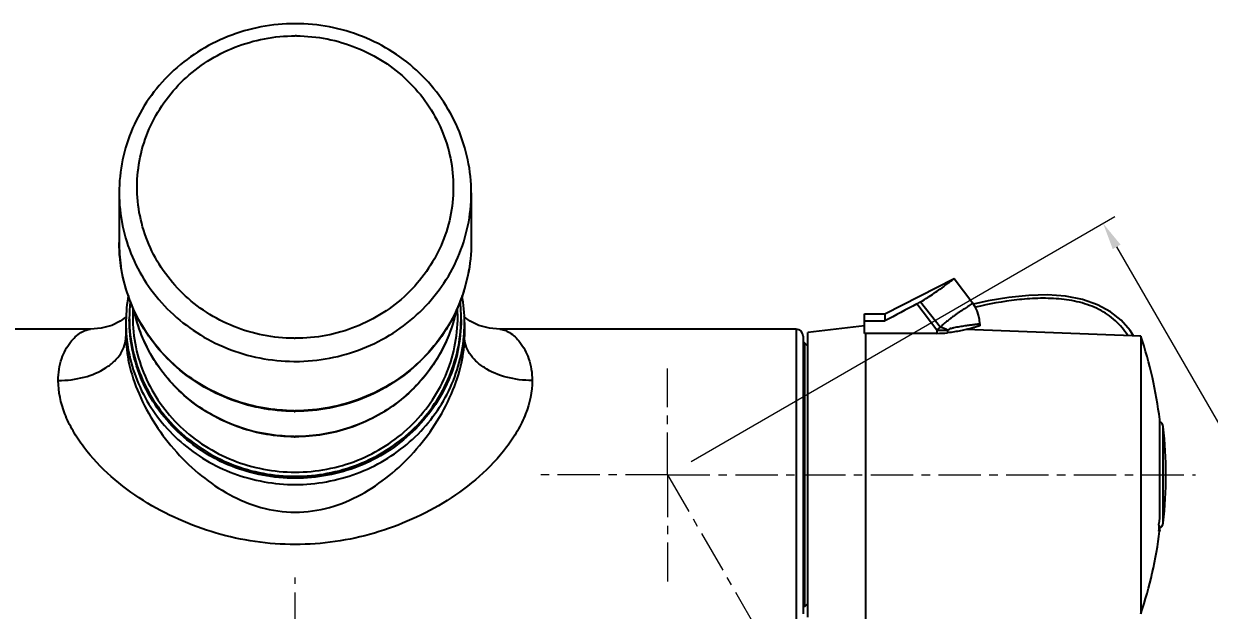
# Model space of a CAD drawing. Extents: x 0 to 1128, y 0 to 827.
# Drawn here: x 220.8 to 395.9, y 262.5 to 349.1 of the extents above; entities that cross this region are included whole.
import ezdxf

# ---------------------------------------------------------------- set-up
doc = ezdxf.new("R2010")
doc.units = 0
doc.header["$LTSCALE"] = 10
doc.header["$MEASUREMENT"] = 0
doc.header["$PDMODE"] = 3
doc.header["$PDSIZE"] = -10
doc.linetypes.add('CENTER', pattern=[2, 1.25, -0.25, 0.25, -0.25])
doc.linetypes.add('CENTER2', pattern=[28.575000000000003, 19.05, -3.175, 3.175, -3.175])
doc.layers.get('0').update_dxf_attribs({"linetype": 'CONTINUOUS'})
doc.layers.get('DEFPOINTS').update_dxf_attribs({"linetype": 'CONTINUOUS'})
doc.layers.add('Cneter', color=1, linetype='CENTER2', lineweight=13)
doc.styles.add('Daelim Dimension', font='')
doc.styles.get('Daelim Dimension').set_extended_font_data('NanumGothic')
doc.dimstyles.new('DEFAULT', dxfattribs={"dimscale": 2, "dimtxt": 2, "dimasz": 2, "dimexe": 0, "dimexo": 2, "dimgap": 1, "dimtad": 1, "dimdec": 1, "dimzin": 9, "dimdsep": 46, "dimtxsty": 'Daelim Dimension', "dimcen": 0.5, "dimclrd": 252, "dimclre": 252, "dimclrt": 3, "dimadec": 1, "dimazin": 0, "dimtfac": 1, "dimtdec": 1, "dimtix": 1, "dimtmove": 0, "dimatfit": 3, "dimfxl": 1, "dimtolj": 1, "dimtzin": 1, "dimlwd": 9, "dimlwe": 9, "dimarcsym": 0})

# ---------------------------------------------------------------- blocks, each defined once
blk = doc.blocks.new('*D5')
at = {"color": 5, "lineweight": 9, "ltscale": 0.5, "transparency": 16777216}
for p, q in [((319.3667677681377, 284.4526436447142), (381.9461223990398, 320.5828508865777)), ((382.2140715914709, 316.1187492714399), (413.2094315428905, 262.4332110366943)), ((354.3621277195572, 223.838902179693), (416.9414823504594, 259.9691094215565))]:
    blk.add_line(p, q, dxfattribs=at)
at = {"color": 5, "ltscale": 0.5, "transparency": 16777216}
for points in [[(382.7914218606605, 316.4520826047732), (381.6367213222812, 315.7854159381066), (380.2140715914709, 319.5828508865777)], [(413.7867818120801, 262.7665443700276), (412.6320812737008, 262.099877703361), (415.2094315428905, 258.9691094215565)]]:
    blk.add_solid(points, dxfattribs=at)
at = {"layer": 'DEFPOINTS', "color": 0, "ltscale": 0.5, "transparency": 16777216}
for p in [(315.9026661529999, 282.4526436447142), (415.2094315428905, 258.9691094215565), (350.8980261044194, 221.838902179693)]:
    blk.add_point(p, dxfattribs=at)
at = {"color": 7, "ltscale": 0.5, "transparency": 16777216, "insert": (406.6247098559007, 288.6537341960386), "char_height": 10, "attachment_point": 5, "rotation": 299.9999999999994, "style": 'Daelim Dimension'}
blk.add_mtext('\\A1;70', dxfattribs=at)

msp = doc.modelspace()

# ---------------------------------------------------------------- linework, layer by layer
at = {"color": 7, "linetype": 'Continuous'}
for p, q in [((234.8980261044198, 324.0764044248927), (234.8980261044198, 316.7888713825927)), ((286.8980261044198, 324.0764044248927), (286.8980261044198, 316.7888713825927)), ((347.99802610442, 306.2106804445927), (358.1991144840199, 311.4612406399926)), ((358.1992245982199, 311.4612912787927), (360.9776219094199, 307.8008879997927)), ((353.26235758592, 308.0162932036927), (356.2038365625199, 304.2659825860927)), ((235.8980261044198, 304.9398712640927), (235.8980261044198, 302.8680272998927)), ((235.9574811815198, 305.8170630914926), (235.9086699294198, 305.7686663412927)), ((285.8980261044198, 304.9398712640927), (285.8980229791198, 302.8656842238926)), ((344.99802610442, 306.2106804445927), (347.99802610442, 306.2106804445927)), ((344.99802610442, 303.3506301811927), (344.99802610442, 306.2106510634927)), ((344.99802610442, 305.1862717459927), (347.99802610442, 305.1862717459927)), ((347.99802610442, 306.2106804445927), (347.99802610442, 305.1862717459927)), ((361.99802610442, 304.7743263013926), (361.99802610442, 304.4594282194927)), ((230.6644016603198, 303.9606819282927), (186.8980261044198, 303.9606804445927)), ((334.8980261044198, 303.9606804445927), (291.1317678244197, 303.9606804445927)), ((335.8980261044198, 302.9606804445927), (335.8980261044198, 261.9606804445927)), ((344.99802610442, 304.4487429022927), (336.5980261044199, 303.4606804445927)), ((336.5980261044199, 261.4606804445927), (336.5980261044199, 303.4606804445927)), ((355.6426197247199, 303.3506301811927), (344.99802610442, 303.3506301811927)), ((345.0980261044199, 303.3506301811927), (345.0980261044199, 260.4608553384927)), ((385.78068168922, 302.9606804445927), (360.0122861430198, 303.9107804997927)), ((385.78068168922, 302.9606804445927), (385.78068168922, 261.9606804619927)), ((336.0980244439199, 301.9606804445927), (335.8980261044198, 301.9606804445927)), ((336.0980244439199, 301.9606804445927), (336.0980244439199, 262.9606804445927)), ((336.5980269060199, 301.4606796428926), (336.0980252741199, 301.9606812747926)), ((388.5850596848197, 275.9559052875927), (388.5850596848197, 290.6106804445927)), ((388.4697761709199, 274.9559052875927), (388.5850596848197, 274.9559052875927)), ((388.5850596848197, 274.3106804507926), (388.5850596848197, 274.9559052875927)), ((388.5406684453199, 274.6559295185926), (388.5461951373197, 274.6925905150927)), ((388.5850596304199, 274.3106804564927), (388.5649019140199, 274.1527376371926)), ((336.0980244439199, 262.9606804445927), (335.8980261044198, 262.9606804445927)), ((336.5980269060199, 263.4606812461927), (336.0980252741199, 262.9606796142926))]:
    msp.add_line(p, q, dxfattribs=at)
at = {"color": 9, "linetype": 'Continuous'}
for p, q in [((355.6426197247199, 303.8362786756927), (352.6849956336198, 307.6968001578927)), ((334.8980261044198, 303.9606804445927), (334.8980261044198, 260.9606804445927)), ((355.6425700347197, 303.8363010189926), (356.2039979628198, 304.2661051002927)), ((355.6426197247199, 303.8362999855927), (357.25415810032, 303.8362999855927)), ((355.6426197247199, 303.8362786756927), (355.6426197247199, 303.3506301811927)), ((357.25415810032, 303.8363793280927), (357.25415810032, 303.4368797552927)), ((389.1080623926198, 275.3513055895927), (389.1080623926198, 289.5700552994927))]:
    msp.add_line(p, q, dxfattribs=at)
at = {"color": 7, "linetype": 'Continuous'}
for points in [[(384.68349139522, 303.0011346729926), (384.21258517092, 303.7644748585926), (382.8700450807198, 305.2873818634927), (381.2975852509198, 306.5414956822927), (379.4010460110198, 307.5775789600926), (377.1637543152199, 308.3570329904927), (374.6711733709199, 308.8369775846926), (372.00975431952, 309.0254393475927), (369.2225537062197, 308.9548744541927), (366.3058931496198, 308.6538013238927), (363.2471946550197, 308.1392710504927), (361.07731566812, 307.6538674694927)], [(361.9980256923197, 304.7764794893927), (361.95887482482, 305.4007673884927), (361.8317839714198, 306.0548764415927), (361.6188457855199, 306.6862743331926), (361.3238399075199, 307.2837539021926), (360.9788250181198, 307.8017341697927)], [(235.9086699294198, 305.7686663412927), (235.0530018071197, 305.1489538261927), (233.8029820068198, 304.5359249978927), (232.2289279521199, 304.0986253913926), (230.6643821105199, 303.9606771670927)], [(291.1317970315197, 303.9606778695927), (289.5671802294198, 304.0986161387927), (287.9942178736198, 304.5354822812927), (286.7452461319199, 305.1476139749926), (285.8896763187197, 305.7666859920927), (285.8159374192198, 305.8397121396927)]]:
    msp.add_lwpolyline(points, dxfattribs=at)
at = {"color": 9, "linetype": 'Continuous'}
for centre, radius, start, end in [((260.8980259334198, 322.8602926324926), 24.4171866777, 89.59322908089314, 89.9999995988947), ((258.7301890544197, 316.7920941178926), 23.8321630333, 180.0077478964989, 188.4414199695022), ((258.7763675165199, 304.9418801122927), 22.8783415004, 180.0050308944991, 185.177473206699), ((263.0346838013199, 304.9398731120927), 22.863342303, 359.2869581290011, 359.9999953689984), ((263.0309977986199, 304.9414886041927), 22.8670481783, 354.8267186794013, 359.2830255921991), ((341.97002572102, 267.9941128711927), 38.9651403219, 66.90457996499558, 68.5738949630056), ((358.6096997608199, 301.5538821944927), 2.6684854217, 109.090190426697, 112.454996612495), ((260.8980262753198, 327.0347496224927), 24.4171866777, 269.5932290808931, 269.9999995988947), ((260.89802629472, 326.4004880433927), 27.1880072736, 269.5932290809973, 269.9999995988947), ((260.8980261634199, 319.1129432933927), 27.1879955658, 269.7246703231991, 269.9999998755999), ((260.8980261722197, 313.4812198066927), 25.3580357118, 269.7048011833, 269.9999998466006)]:
    msp.add_arc(centre, radius, start, end, dxfattribs=at)
at = {"color": 7, "linetype": 'Continuous'}
for centre, radius, start, end in [((258.9334585169197, 304.9330216265927), 23.0355037783, 169.9368899521013, 179.2726890454989), ((262.8666635565198, 304.9337842877927), 23.0313633522, 0.01514274640003607, 10.05903277049969), ((258.8417885312199, 305.6687321352927), 22.4437625221, 173.6372368788012, 179.9947196887996), ((258.8405829127198, 305.8163115802927), 21.9425568187, 176.6984849432997, 179.998237986701), ((262.9553153253198, 305.8163127438926), 21.9427107894, 0.001758962500324028, 3.302165248100757), ((262.9542632382197, 305.6687321118927), 22.4437629614, 0.005280370801437548, 6.362807014998664), ((1100.14334270232, -1093.382629426207), 1587.9916714537, 118.0793629947051, 118.2712037476072), ((342.4702105139197, 326.8390238878927), 21.6971545729, 298.085533100005, 299.8276096078978), ((258.7613684094199, 304.9398694161927), 22.8633423051, 179.2869581290011, 179.9999953689984), ((258.7512579673198, 305.6708377600926), 22.353231863, 180.0000954385984, 180.7462861390992), ((263.0447942430199, 305.6708377600926), 22.3532318614, 359.2537138609008, 359.9999045614993), ((334.8980261044198, 302.9606804445927), 1, 0, 90), ((355.6431842990198, 318.4386799108927), 15.0880499701, 269.9978560696974, 276.1292401549929), ((324.0980261044199, 282.4606804445927), 65, 7.202967369698878, 18.38403422849638), ((260.8980337104199, 318.8522922043927), 27.0147349556, 269.7113593893, 269.9999838682039), ((388.1140618186198, 289.4606804445927), 1, 6.279279961600526, 61.74058010400685), ((324.49802610442, 282.4606804445927), 65, 353.7207118061004, 6.279288193899573), ((260.89803393842, 313.3153928081927), 25.2359039573, 269.6978049475964, 269.9999822134963), ((339.9254903072199, 283.0034332199926), 49.16727918, 350.8282621274995, 351.7589653022984), ((339.9557241525197, 281.9989380026927), 49.1367132004, 351.4487350706009, 351.7590995693024), ((388.1140618186198, 275.4606804445927), 1, 298.2594198959931, 353.7207200383995), ((324.09806970062, 282.4606726633926), 64.9999556925, 341.615960163698, 352.6566827890015), ((339.9091448809197, 282.0060022800927), 49.18382512359999, 350.8283426851027, 351.4054754501979)]:
    msp.add_arc(centre, radius, start, end, dxfattribs=at)
for points, start_tangent, end_tangent in [([(260.8980261044198, 349.0714138065927), (255.8366411701197, 348.5933344436926), (250.9677924290197, 347.1768720062927), (246.4764824850197, 344.8745860617926), (242.5350705135199, 341.7723751700926), (239.2959260384198, 337.9870262923927), (236.8857914224197, 333.6623958240926), (235.4000360600198, 328.9648984903926), (234.8980261044198, 324.0764044194927)], (-1, 0), (0, -1)), ([(286.8980261044198, 324.0764044194927), (286.3960169204199, 328.9648944909927), (284.9102625849198, 333.6623918822926), (282.5001275284199, 337.9870242680927), (279.2609811270199, 341.7723756506927), (275.3195665420199, 344.8745880416927), (270.8282550288197, 347.1768740010926), (265.9594067058199, 348.5933352175927), (260.8980261044198, 349.0714138065927)], (0, 1), (-1, 0)), ([(260.7619413721197, 291.8379000476927), (255.7164211614197, 292.3380077864927), (250.8675071621199, 293.7688917577927), (246.3986219267199, 296.0772513534927), (242.4802610648198, 299.1767418659927), (239.2626227107198, 302.9507033762927), (236.87012238592, 307.2561965601927), (235.3959779877198, 311.9286383366927), (234.8980261044198, 316.7888713919927)], (-0.9999873120481387, 0.005037434142349881), (0, 1)), ([(286.8980261044198, 316.7888713919927), (286.3967426709198, 311.9125655233927), (284.9128677649198, 307.2259253194927), (282.5050026648198, 302.9098590400927), (279.2675898730199, 299.1304415627927), (275.32663243202, 296.0317678761926), (270.8341847517199, 293.7312417655927), (265.9627832183198, 292.3154723238926), (260.8980261044198, 291.8375572487927)], (0, -1), (-1, 0)), ([(353.26235758592, 308.0162932036927), (354.3047399977197, 308.6405838522927), (355.26662078092, 309.2655269673927), (356.1216527358199, 309.8604593021926), (356.5022067068198, 310.1372206793927), (356.8483930148197, 310.3954032115927), (357.1582739914199, 310.6316955400927), (357.4301720340197, 310.8430598159927), (357.6626504158198, 311.0267705844927), (357.8545013372197, 311.1804510767926), (358.00474051992, 311.3021076111926), (358.0640082392199, 311.3504160964927), (358.1126025494198, 311.3901578012927), (358.1504624512197, 311.4212043517927), (358.1775392410198, 311.4434527801927), (358.1937989603198, 311.4568309431926), (358.1992213026199, 311.4612956197927)], (0.8675498910221804, 0.4973501649616726), (-0.661091033239649, -0.750305701544466)), ([(285.3980261044198, 305.3784288211926), (284.9272443372199, 300.8074598080927), (283.5330704382197, 296.4123680948927), (281.2690183851198, 292.3617262019927), (278.2221327002198, 288.8113017158927), (274.5094929612198, 285.8975464062927), (270.2737620953199, 283.7324413405927), (265.6777391384198, 282.3991541509927), (260.8980261044198, 281.9489836371927), (256.1183130703198, 282.3991541509927), (251.52229011342, 283.7324413405927), (247.2865592475198, 285.8975464062927), (243.5739195085198, 288.8113017158927), (240.5270338236198, 292.3617262019927), (238.2629817705199, 296.4123680948927), (236.8688078715197, 300.8074598080927), (236.3980261044198, 305.3784288211926)], (0, -1), (0, 1)), ([(236.3999222411198, 305.3796917880927), (236.9222291796198, 300.8501178008927), (238.3513909226199, 296.5032772290926), (240.6334234563199, 292.5031102040926), (243.6819503389199, 289.0009991661927), (247.3816885481199, 286.1294411303926), (251.5926926980198, 283.9970470197927), (256.1556645518199, 282.6844501097927), (260.8980261044198, 282.2413553418926), (265.64038765692, 282.6844501097927), (270.2033595107198, 283.9970470197927), (274.4143636606198, 286.1294411303926), (278.1141018698197, 289.0009991661927), (281.1626287524198, 292.5031102040926), (283.44466128612, 296.5032772290926), (284.8738230291199, 300.8501178008927), (285.3961299676198, 305.3796917880927)], (0.01302325447161166, -0.9999151938254404), (0.01302325447161166, 0.9999151938254404)), ([(236.8980261044198, 305.8169863782927), (237.3592039222199, 301.3392786349926), (238.7249385200198, 297.0339113603927), (240.9427600087199, 293.0659317741927), (243.9274884577198, 289.5879774295927), (247.5643520101198, 286.7336760992926), (251.7136287043197, 284.6127624496926), (256.2158636910196, 283.3067093293927), (260.89802485512, 282.8656850080927), (265.5801806444199, 283.3067077990927), (270.0824074822199, 284.6127559394927), (274.23167960862, 286.7336635564927), (277.8685387891198, 289.5879538869927), (280.85326756992, 293.0658965519927), (283.0710986860197, 297.0338799566927), (284.43684457312, 301.3392613059927), (284.8980261044198, 305.8169863782927)], (0, -1), (0, 1)), ([(260.76493286142, 288.0798398591927), (256.69077613692, 288.4318046000927), (252.7363538494199, 289.4348885855927), (249.0133976230197, 291.0608763660927), (245.6280511850198, 293.2639808040927), (242.6768101532198, 295.9820294438926), (240.24416631792, 299.1380830809927), (238.4000209541198, 302.6424899831926), (237.1975719346199, 306.3951188655927)], (-0.9999860925080192, 0.005273972937323727), (-0.220494556669708, 0.9753882050132804)), ([(284.5985729936199, 306.3955290981926), (283.3899463334199, 302.6280091988926), (281.5345674684197, 299.1111539976927), (279.0863922188198, 295.9462651865927), (276.1163403458197, 293.2239758721926), (272.7101321266198, 291.0219688417926), (268.96564306902, 289.4028897569927), (264.9904834784199, 288.4127025250926), (260.8980261043198, 288.0794888508927)], (-0.2204762301799423, -0.9753923476866329), (-1, 0)), ([(361.9980255837197, 304.4606789111926), (361.9966842494198, 304.4602105601926), (361.9926621778197, 304.4588893632927), (361.9859620632199, 304.4567178286927), (361.9765883081197, 304.4537000517926), (361.9645453353198, 304.4498401474926), (361.9498388045199, 304.4451433916927), (361.9124710246199, 304.4332729371927), (361.8645623494199, 304.4181611101927), (361.8062134741199, 304.3999027237927), (361.73754094632, 304.3786079987927), (361.6586829262199, 304.3544086650926), (361.5697904676199, 304.3274496439926), (361.47103228022, 304.2978943164927), (361.24465053062, 304.2317108103927), (360.9811130318199, 304.1574173290927), (360.6821373578198, 304.0767416948927), (360.3495496470198, 303.9915430814926), (359.9852655432198, 303.9037778104927), (359.5912861396198, 303.8154674011927), (359.1697083589199, 303.7286672797927), (358.25276764772, 303.5677864408927), (357.2541485593199, 303.4368786380927)], (-0.02483175229666749, -0.9996916444973806), (-0.9942539238747962, -0.1070473486807188)), ([(388.4719338621198, 274.6664518104927), (388.4702474340199, 274.7914555588926), (388.4700199955198, 274.9789664990927), (388.46416627142, 275.1664518104927)], (0, 1), (-0.03105724860996164, 0.9995176073030326)), ([(388.46416627142, 274.1664518104927), (388.4687663244197, 274.2914395271927), (388.4697219391198, 274.4789449091927), (388.4719338621198, 274.6664518104927)], (0.03105724856884938, 0.9995176073043099), (0, 1))]:
    msp.add_spline(points, degree=3, dxfattribs=dict(at, start_tangent=start_tangent, end_tangent=end_tangent))
at = {"color": 9, "linetype": 'Continuous'}
for points, start_tangent, end_tangent in [([(260.72467811402, 302.6181782893926), (256.1831994045199, 303.0774985580927), (251.8223646191198, 304.3732977497926), (247.8084469018197, 306.4560093848927), (244.2952400780198, 309.2460265722927), (241.4170660563198, 312.6366010086927), (239.2839811690199, 316.4980333541927), (237.9776294294199, 320.6826576266927), (237.5479641157199, 325.0304083445927), (238.0113692802199, 329.3749888728926), (239.35017035742, 333.5502234762927), (241.5131728535198, 337.3964057239926), (244.4175886708199, 340.7664533291927), (247.9523576505198, 343.5314518635926), (251.9823328961199, 345.5856095742926), (256.3531068299199, 346.8504136127927), (260.8980261044198, 347.2774793100926)], (-0.9999747986045948, 0.007099447563025064), (1, 0)), ([(261.0713740947199, 347.2768639655927), (265.6128528042198, 346.8175436967927), (269.9736875896199, 345.5217445051927), (273.9876053069199, 343.4390328700927), (277.5008121307199, 340.6490156826927), (280.3789861524199, 337.2584412462927), (282.5120710397198, 333.3970089007926), (283.8184227793197, 329.2123846282926), (284.24808809302, 324.8646339102927), (283.7846829285197, 320.5200533820927), (282.4458818513199, 316.3448187786927), (280.2828793552198, 312.4986365309927), (277.37846353792, 309.1285889257927), (273.8436945582198, 306.3635903913926), (269.8137193126197, 304.3094326806926), (265.44294537882, 303.0446286421927), (260.8980261044198, 302.6175629448927)], (0.9999747986045948, -0.007099447563025064), (-1, 0)), ([(234.8980263927199, 324.0764044248927), (235.3929378702198, 319.2483309212927), (236.8587467421198, 314.6040470461926), (239.2396913058199, 310.3203606044927), (242.4451526993198, 306.5603564215926), (246.35305386092, 303.4671273099926), (250.8146903903198, 301.1584834965927), (255.6600013372197, 299.7222818535926), (260.7050068804199, 299.2131659425926)], (6.082785318338186e-06, -0.9999999999814999), (0.9999747986045971, -0.00709944756270582)), ([(260.8980261044198, 299.2124807698927), (265.9705111549199, 299.6902572052927), (270.84777229922, 301.1051481773927), (275.3428463421199, 303.4028118325926), (279.2827834402199, 306.4949744705927), (282.5162330261198, 310.2627515715927), (284.9188774732199, 314.5613982008927), (286.3984207287199, 319.2256989935926), (286.8980258160198, 324.0764044248927)], (1, 0), (-6.082784813890354e-06, 0.9999999999814999)), ([(286.8980259697198, 316.7888713825927), (286.3984202096199, 311.9381659584927), (284.9188778792197, 307.2738649303926), (282.5162327052199, 302.9752187227927), (279.2827833231199, 299.2074414557927), (275.34284647962, 296.1152786062927), (270.8477719860198, 293.8176153297927), (265.9705114553199, 292.4027241799926), (260.8980261044198, 291.9249477275927)], (4.232925341866627e-06, -0.9999999999910412), (-1, 0)), ([(260.7673772171199, 291.9252616389927), (256.1634517254199, 292.3406607964927), (251.7095833575197, 293.5294162303927), (247.5461575965198, 295.4539092348927), (243.8051282327199, 298.0532810690927), (240.6048072216199, 301.2453309516927), (238.0464131635197, 304.9290603837927), (236.2108552829197, 308.9879359829927), (235.1562125009198, 313.2935766745927)], (-0.9999884540196302, 0.004805395658007125), (-0.1468662772175944, 0.9891563560005288)), ([(383.8444129645197, 303.0351917102927), (382.02011568482, 305.2126023675926), (379.5873287693198, 306.8828230447926), (376.7286840215199, 307.9368026429927), (373.6727411729198, 308.4380318437927), (370.5618466094199, 308.5181699396927), (367.4596918189197, 308.2909909129926), (361.3616321821198, 307.2112212505927)], (-0.5379380419153493, 0.8429843788945796), (-0.9741047113238442, -0.2260973493358346)), ([(247.2346738763199, 292.1546273423927), (243.6684805393199, 294.9945090804927), (240.7332818736197, 298.4320368851927), (238.5365456556199, 302.3413069083927), (237.1587629234198, 306.5791736776927)], (-0.8376043809611322, 0.5462773114405528), (-0.2130460071689766, 0.977042168398763)), ([(284.6298005392198, 306.5449721126927), (283.4399604149201, 302.7642048218926), (281.59668924742, 299.2312613368927), (279.1534286296198, 296.0485496388926), (276.1810044801198, 293.3083209958926), (272.7655987060198, 291.0900006747927), (269.00613079652, 289.4578887362927), (265.0118187595199, 288.4592981729926), (260.8980261044198, 288.1231840949926)], (-0.2145764363906628, -0.9767071991881109), (-1, 0)), ([(360.97765441652, 307.8008451530927), (360.9763433622199, 307.7997144682927), (360.9721206747197, 307.7967070207927), (360.9649906952197, 307.7918214950927), (360.9549580856199, 307.7850570523927), (360.9420296990199, 307.7764161067926), (360.9262133035197, 307.7659024313926), (360.8859517786198, 307.7392720218926), (360.8342752034198, 307.7051962435926), (360.7713061227198, 307.6637183067926), (360.6971773832199, 307.6149181738926), (360.61204861702, 307.5588820651927), (360.5161093110198, 307.4956996566927), (360.4095631947198, 307.4254886717926), (360.1656074696198, 307.2644552502927), (359.8824720652199, 307.0766383855927), (359.56280386502, 306.8630296404926), (359.2095697769198, 306.6247647707926), (358.82629738832, 306.3627465176927), (358.4170299649197, 306.0776672629926), (357.9865406678198, 305.7697085854927), (357.54059608682, 305.4382431691927), (357.0877823729199, 305.0797055384927), (356.8617543253197, 304.8891828559927), (356.6372492201199, 304.6911605178926), (356.5254083521197, 304.5898463219927), (356.4139594860198, 304.4870348782927), (356.2038365625199, 304.2659825860927)], (0.6043636737805766, -0.7967085727004857), (-0.6414385580917223, -0.7671744105437904)), ([(357.7369552989198, 304.0756140497926), (358.1881250963199, 304.2016905805927), (358.6297939865199, 304.2920351923927), (359.0545145497199, 304.3675686797927), (359.4587757143197, 304.4345953743926), (359.8402312276198, 304.4924528468927), (360.1964547971199, 304.5429941337927), (360.5252685697199, 304.5877015077927), (360.8247579925198, 304.6272462897927), (361.0931932132198, 304.6620183393927), (361.3290400437197, 304.6920586953926), (361.5309571904197, 304.7174126838926), (361.6977686132198, 304.7381607073927), (361.7677123910198, 304.7468300943926), (361.82853735392, 304.7543745587927), (361.88014909342, 304.7608025867926), (361.9224850757198, 304.7661223530927), (361.9554872831197, 304.7703419881926), (361.9684700906198, 304.7720417973927), (361.9790978790199, 304.7734696039926), (361.9873670006198, 304.7746260493927), (361.9932768603198, 304.7755114578927), (361.9968269703197, 304.7761261423927), (361.9980168425197, 304.7764704158927)], (0.9446699666297039, 0.3280223378793495), (0.04580240779114017, 0.9989505190150983)), ([(225.8980261043198, 296.3895044879927), (226.4293911151199, 299.6620521885926), (227.7056890392198, 302.0292848840926), (229.2609481860197, 303.4670543341927), (230.0074308365199, 303.8353848307926), (230.6588588909199, 303.9606804445927)], (3.783631611690533e-05, 0.9999999992842067), (0.9999999991993485, 4.001628526928137e-05)), ([(291.1371952669199, 303.9606804445927), (291.7886224514198, 303.8353841938927), (292.5351079616198, 303.4670526136927), (294.0903629747197, 302.0292861313926), (295.36666022432, 299.6620543329927), (295.8980261044198, 296.3895044883927)], (0.9999999993026709, -3.734512695951624e-05), (4.562504378788496e-05, -0.9999999989591777)), ([(357.25415810032, 303.8363793280927), (357.4174764192198, 303.9395727692926), (357.59045134952, 304.0200425951926)], (0.7871825479019748, 0.6167200631393104), (0.923783879800278, 0.382914276857296)), ([(225.8980261043198, 296.3894930213926), (229.72381045422, 296.8823638474926), (232.9673896689199, 298.2859110840927), (234.2111153562198, 299.2671943561926), (235.1355834067199, 300.3868501328926), (235.7051986041199, 301.6019068057926), (235.8980335793199, 302.8655507397926)], (0.9999999999997303, 7.344309128649869e-07), (0.0005941150853965535, 0.9999998235136172)), ([(235.8980261044198, 302.8680272998927), (236.34828310122, 298.9449727078926), (237.8290968887197, 294.4061010322927), (240.2634268696199, 289.8786863097927), (243.3950119246199, 285.7985502719927), (247.0471543913197, 282.3318900871926), (251.1748134920199, 279.5651441376927), (255.8140393256199, 277.6631461791927), (260.8980087533198, 276.9523238856926), (265.9819817712198, 277.6631292228926), (270.62120857992, 279.5651270474926), (274.7488718001198, 282.3318677099927), (278.4010165402199, 285.7985234972926), (281.5326045793197, 289.8786542393926), (283.9669389867199, 294.4060625834927), (285.4477609537198, 298.9449347705927), (285.8980261044198, 302.8680272998927)], (7.150163175801804e-06, -0.9999999999744376), (7.768719600212748e-06, 0.9999999999698236)), ([(235.9913706708198, 302.8773151339926), (236.8169794299199, 298.5174376601927), (238.4693231071199, 294.3793219254927), (240.8916758017199, 290.6034580814926), (244.0008765689197, 287.3198500257927), (247.6901839442201, 284.6411455960927), (251.8329399216198, 282.6593285550927), (260.8992038091199, 281.0322534069927), (269.9653038846197, 282.6601555949927), (274.1078623815199, 284.6423463624926), (277.7969047504198, 287.3213827549926), (280.90578223742, 290.6052656777927), (283.3277657665199, 294.3813549797927), (284.9797015062197, 298.5195895008927), (285.8048983122198, 302.8796089302927)], (0.09019941958867057, -0.9959237243413107), (0.09012915252660236, 0.9959300858317498)), ([(295.8979623566199, 296.3895036225927), (292.0721492057198, 296.8823981919926), (288.8285721698198, 298.2859789595927), (287.5848553328199, 299.2672829560926), (286.6604108010199, 300.3869530786927), (286.0908226413198, 301.6020271425926), (285.89802298362, 302.8656842238926)], (-0.9999999999893412, 4.617125373550518e-06), (-0.0005633986063498868, 0.9999998412909927)), ([(295.8980261044198, 296.3895044883927), (294.9214827046198, 291.4882628571926), (293.7135873117197, 288.9609388765926), (292.11306363882, 286.5372077851927), (288.07486930542, 282.2138696987927), (283.3220147235199, 278.6725747397927), (278.1184621009199, 275.8936629883927), (272.5898874708198, 273.8613604596927), (260.8980157001199, 272.1738518038926), (249.2061349071198, 273.8613491717927), (243.6775725682198, 275.8936757800927), (238.4740203509198, 278.6725831154927), (233.7211731370198, 282.2138761523927), (229.6829819007198, 286.5372178250926), (228.0824614383198, 288.9609424002927), (226.87456921942, 291.4882683345927), (225.8980261043198, 296.3895044879927)], (6.140341787845313e-06, -0.9999999999811482), (5.613176698173597e-06, 0.9999999999842462)), ([(260.7673772993198, 288.1235206596926), (253.6861718843199, 289.1724508529927), (247.2346738763199, 292.1546273423927)], (-0.999986727461502, 0.005152174379428289), (-0.8376043809605197, 0.5462773114414918))]:
    msp.add_spline(points, degree=3, dxfattribs=dict(at, start_tangent=start_tangent, end_tangent=end_tangent))
at = {"layer": 'Cneter', "color": 1, "linetype": 'CENTER', "lineweight": 5, "ltscale": 0.5}
for p, q in [((315.9026661529997, 282.4526436447146), (315.9026661529997, 298.1811000154146)), ((315.9026661529997, 282.4526436447146), (296.9606492616499, 282.4526436447146)), ((315.9026661529997, 282.4526436447146), (393.8515710580514, 282.4526436447146)), ((315.9026661529997, 282.4526436447146), (315.9026661529997, 266.7241872740146)), ((315.9026661529999, 282.4526436447142), (350.8980261044196, 221.8389021796927)), ((260.8980265281698, 168.858064285053), (260.8980265281698, 267.3159662225657))]:
    msp.add_line(p, q, dxfattribs=at)

# ---------------------------------------------------------------- dimensions: what is measured, and where the dimension line sits
at = {"color": 5, "ltscale": 0.5}
dim = msp.add_linear_dim(base=(415.2094315428905, 258.9691094215565), p1=(315.9026661529999, 282.4526436447142), p2=(350.8980261044194, 221.838902179693), angle=299.9999999999993, dimstyle='DEFAULT', override={"dimtxt": 5, "dimexe": 1, "dimdec": 0, "dimclrd": 5, "dimclre": 5, "dimclrt": 7}, dxfattribs=at)
dim.commit()
dim.dimension.update_dxf_attribs({"geometry": '*D5', "text_midpoint": (400.2094315428881, 284.9498715350944), "dimtype": 161})

doc.saveas('drawing.dxf')
